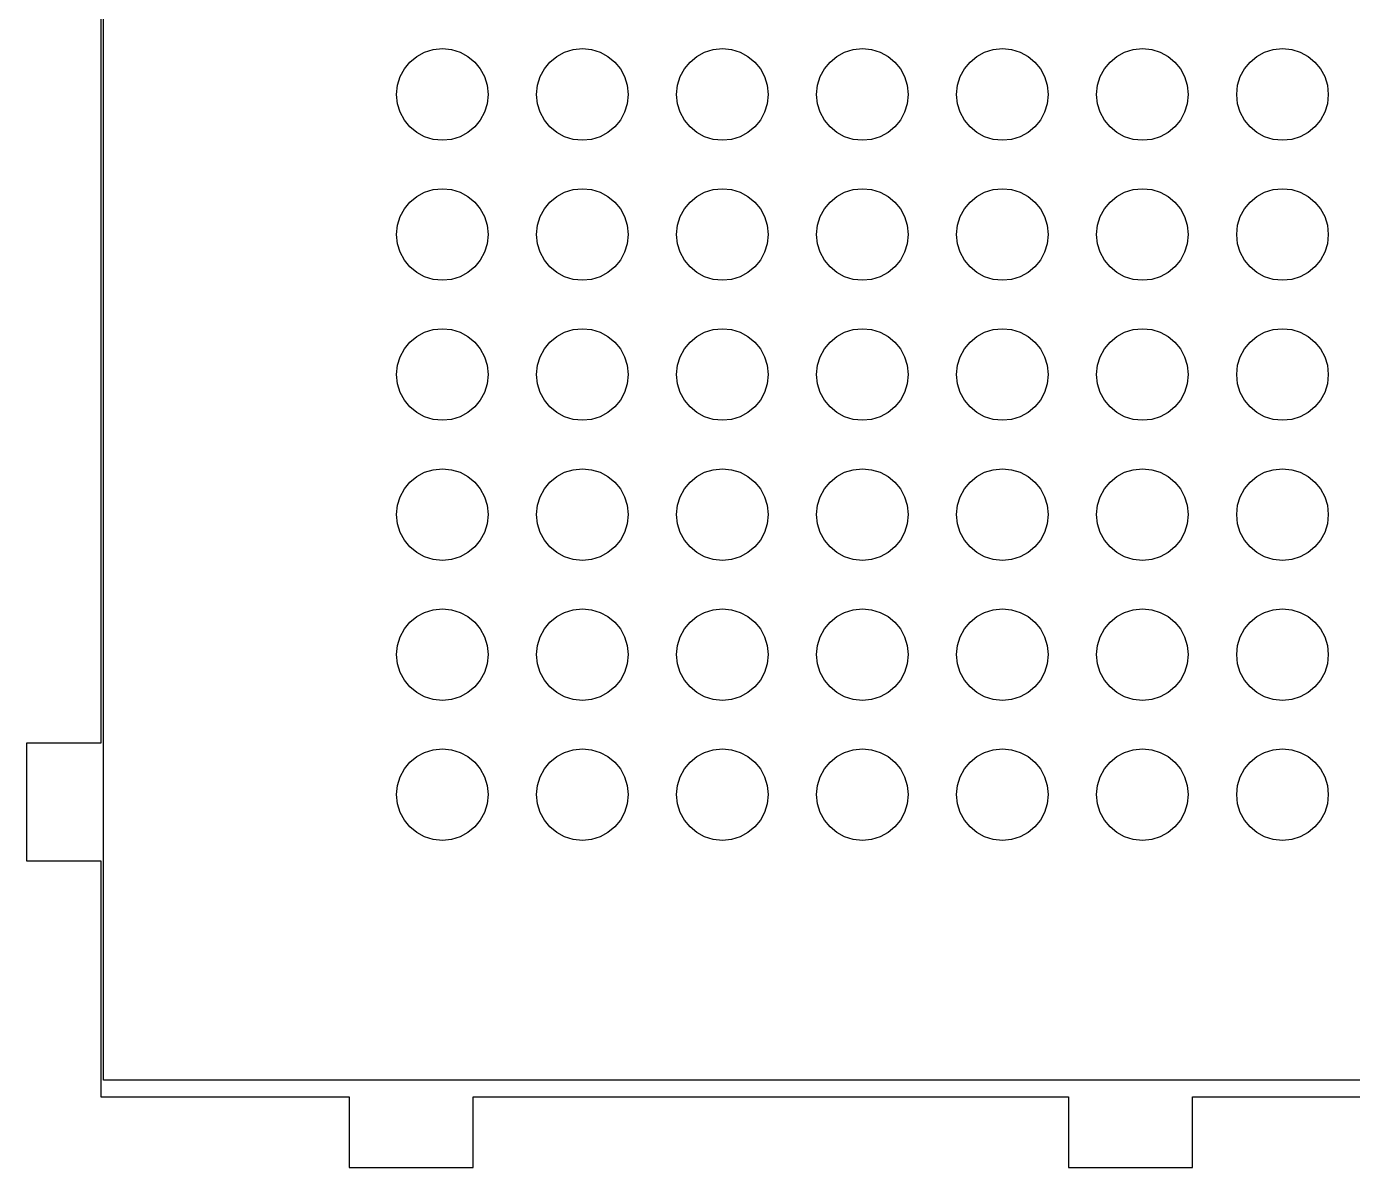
# Model space of a CAD drawing. Extents: x -3 to 115, y -3 to 173.
# Drawn here: x -2.9 to 50.5, y -3.4 to 42.6 of the extents above; entities that cross this region are included whole.
import ezdxf

# ---------------------------------------------------------------- set-up
doc = ezdxf.new("R2010")
doc.units = 0
doc.layers.get('0').update_dxf_attribs({"linetype": 'CONTINUOUS'})
doc.layers.add('Layer_1', color=7, linetype='CONTINUOUS')

msp = doc.modelspace()

# ---------------------------------------------------------------- linework, layer by layer
at = {"color": 6}
for points in [[(13.441928, 38.079541), (13.095249, 38.187516), (12.78168, 38.357609), (12.508293, 38.583124), (12.282924, 38.856414), (12.112594, 39.169841), (12.004806, 39.516709), (11.967491, 39.888424), (12.004806, 40.260619), (12.112594, 40.607487), (12.282924, 40.920912), (12.508293, 41.194204), (12.78168, 41.419717), (13.095249, 41.590284), (13.441928, 41.697308), (13.813786, 41.735055), (14.186121, 41.697308), (14.532801, 41.590284), (14.846321, 41.419717), (15.119756, 41.194204), (15.345126, 40.920912), (15.515407, 40.607487), (15.622717, 40.260619), (15.66051, 39.888424), (15.622717, 39.516709), (15.515407, 39.169841), (15.345126, 38.856414), (15.119756, 38.583124), (14.846321, 38.357609), (14.532801, 38.187516), (14.186121, 38.079541), (13.813786, 38.042273), (13.441928, 38.079541), (13.441928, 38.079541), (13.441928, 38.079541)], [(19.086727, 38.079541), (18.740048, 38.187516), (18.426479, 38.357609), (18.153092, 38.583124), (17.927723, 38.856414), (17.757393, 39.169841), (17.649606, 39.516709), (17.612291, 39.888424), (17.649606, 40.260619), (17.757393, 40.607487), (17.927723, 40.920912), (18.153092, 41.194204), (18.426479, 41.419717), (18.740048, 41.590284), (19.086727, 41.697308), (19.458585, 41.735055), (19.830921, 41.697308), (20.1776, 41.590284), (20.49112, 41.419717), (20.764555, 41.194204), (20.989926, 40.920912), (21.160207, 40.607487), (21.267516, 40.260619), (21.30531, 39.888424), (21.267516, 39.516709), (21.160207, 39.169841), (20.989926, 38.856414), (20.764555, 38.583124), (20.49112, 38.357609), (20.1776, 38.187516), (19.830921, 38.079541), (19.458585, 38.042273), (19.086727, 38.079541), (19.086727, 38.079541), (19.086727, 38.079541)], [(24.731527, 38.079541), (24.384848, 38.187516), (24.071279, 38.357609), (23.797892, 38.583124), (23.572523, 38.856414), (23.402193, 39.169841), (23.294405, 39.516709), (23.25709, 39.888424), (23.294405, 40.260619), (23.402193, 40.607487), (23.572523, 40.920912), (23.797892, 41.194204), (24.071279, 41.419717), (24.384848, 41.590284), (24.731527, 41.697308), (25.103384, 41.735055), (25.47572, 41.697308), (25.822399, 41.590284), (26.13592, 41.419717), (26.409355, 41.194204), (26.634725, 40.920912), (26.805006, 40.607487), (26.912316, 40.260619), (26.950109, 39.888424), (26.912316, 39.516709), (26.805006, 39.169841), (26.634725, 38.856414), (26.409355, 38.583124), (26.13592, 38.357609), (25.822399, 38.187516), (25.47572, 38.079541), (25.103384, 38.042273), (24.731527, 38.079541), (24.731527, 38.079541), (24.731527, 38.079541)], [(30.376326, 38.079541), (30.029647, 38.187516), (29.716078, 38.357609), (29.442691, 38.583124), (29.217322, 38.856414), (29.046992, 39.169841), (28.939205, 39.516709), (28.90189, 39.888424), (28.939205, 40.260619), (29.046992, 40.607487), (29.217322, 40.920912), (29.442691, 41.194204), (29.716078, 41.419717), (30.029647, 41.590284), (30.376326, 41.697308), (30.748184, 41.735055), (31.12052, 41.697308), (31.467199, 41.590284), (31.780719, 41.419717), (32.054154, 41.194204), (32.279525, 40.920912), (32.449806, 40.607487), (32.557115, 40.260619), (32.594909, 39.888424), (32.557115, 39.516709), (32.449806, 39.169841), (32.279525, 38.856414), (32.054154, 38.583124), (31.780719, 38.357609), (31.467199, 38.187516), (31.12052, 38.079541), (30.748184, 38.042273), (30.376326, 38.079541), (30.376326, 38.079541), (30.376326, 38.079541)], [(36.021126, 38.079541), (35.674447, 38.187516), (35.360878, 38.357609), (35.087491, 38.583124), (34.862121, 38.856414), (34.691792, 39.169841), (34.584004, 39.516709), (34.546689, 39.888424), (34.584004, 40.260619), (34.691792, 40.607487), (34.862121, 40.920912), (35.087491, 41.194204), (35.360878, 41.419717), (35.674447, 41.590284), (36.021126, 41.697308), (36.392983, 41.735055), (36.765319, 41.697308), (37.111998, 41.590284), (37.425519, 41.419717), (37.698954, 41.194204), (37.924324, 40.920912), (38.094605, 40.607487), (38.201915, 40.260619), (38.239708, 39.888424), (38.201915, 39.516709), (38.094605, 39.169841), (37.924324, 38.856414), (37.698954, 38.583124), (37.425519, 38.357609), (37.111998, 38.187516), (36.765319, 38.079541), (36.392983, 38.042273), (36.021126, 38.079541), (36.021126, 38.079541), (36.021126, 38.079541)], [(41.665925, 38.079541), (41.319246, 38.187516), (41.005677, 38.357609), (40.73229, 38.583124), (40.506921, 38.856414), (40.336591, 39.169841), (40.228804, 39.516709), (40.191489, 39.888424), (40.228804, 40.260619), (40.336591, 40.607487), (40.506921, 40.920912), (40.73229, 41.194204), (41.005677, 41.419717), (41.319246, 41.590284), (41.665925, 41.697308), (42.037783, 41.735055), (42.410119, 41.697308), (42.756798, 41.590284), (43.070318, 41.419717), (43.343753, 41.194204), (43.569124, 40.920912), (43.739405, 40.607487), (43.846714, 40.260619), (43.884508, 39.888424), (43.846714, 39.516709), (43.739405, 39.169841), (43.569124, 38.856414), (43.343753, 38.583124), (43.070318, 38.357609), (42.756798, 38.187516), (42.410119, 38.079541), (42.037783, 38.042273), (41.665925, 38.079541), (41.665925, 38.079541), (41.665925, 38.079541)], [(47.310725, 38.079541), (46.964046, 38.187516), (46.650477, 38.357609), (46.37709, 38.583124), (46.151721, 38.856414), (45.981391, 39.169841), (45.873604, 39.516709), (45.836289, 39.888424), (45.873604, 40.260619), (45.981391, 40.607487), (46.151721, 40.920912), (46.37709, 41.194204), (46.650477, 41.419717), (46.964046, 41.590284), (47.310725, 41.697308), (47.682583, 41.735055), (48.054919, 41.697308), (48.401598, 41.590284), (48.715118, 41.419717), (48.988553, 41.194204), (49.213924, 40.920912), (49.384205, 40.607487), (49.491514, 40.260619), (49.529308, 39.888424), (49.491514, 39.516709), (49.384205, 39.169841), (49.213924, 38.856414), (48.988553, 38.583124), (48.715118, 38.357609), (48.401598, 38.187516), (48.054919, 38.079541), (47.682583, 38.042273), (47.310725, 38.079541), (47.310725, 38.079541), (47.310725, 38.079541)], [(13.441928, 32.435096), (13.095249, 32.543071), (12.78168, 32.713164), (12.508293, 32.938679), (12.282924, 33.211969), (12.112594, 33.525396), (12.004806, 33.872264), (11.967491, 34.243979), (12.004806, 34.616174), (12.112594, 34.963042), (12.282924, 35.276467), (12.508293, 35.549759), (12.78168, 35.775272), (13.095249, 35.945839), (13.441928, 36.052863), (13.813786, 36.09061), (14.186121, 36.052863), (14.532801, 35.945839), (14.846321, 35.775272), (15.119756, 35.549759), (15.345126, 35.276467), (15.515407, 34.963042), (15.622717, 34.616174), (15.66051, 34.243979), (15.622717, 33.872264), (15.515407, 33.525396), (15.345126, 33.211969), (15.119756, 32.938679), (14.846321, 32.713164), (14.532801, 32.543071), (14.186121, 32.435096), (13.813786, 32.397828), (13.441928, 32.435096), (13.441928, 32.435096), (13.441928, 32.435096)], [(19.086727, 32.435096), (18.740048, 32.543071), (18.426479, 32.713164), (18.153092, 32.938679), (17.927723, 33.211969), (17.757393, 33.525396), (17.649606, 33.872264), (17.612291, 34.243979), (17.649606, 34.616174), (17.757393, 34.963042), (17.927723, 35.276467), (18.153092, 35.549759), (18.426479, 35.775272), (18.740048, 35.945839), (19.086727, 36.052863), (19.458585, 36.09061), (19.830921, 36.052863), (20.1776, 35.945839), (20.49112, 35.775272), (20.764555, 35.549759), (20.989926, 35.276467), (21.160207, 34.963042), (21.267516, 34.616174), (21.30531, 34.243979), (21.267516, 33.872264), (21.160207, 33.525396), (20.989926, 33.211969), (20.764555, 32.938679), (20.49112, 32.713164), (20.1776, 32.543071), (19.830921, 32.435096), (19.458585, 32.397828), (19.086727, 32.435096), (19.086727, 32.435096), (19.086727, 32.435096)], [(24.731527, 32.435096), (24.384848, 32.543071), (24.071279, 32.713164), (23.797892, 32.938679), (23.572523, 33.211969), (23.402193, 33.525396), (23.294405, 33.872264), (23.25709, 34.243979), (23.294405, 34.616174), (23.402193, 34.963042), (23.572523, 35.276467), (23.797892, 35.549759), (24.071279, 35.775272), (24.384848, 35.945839), (24.731527, 36.052863), (25.103384, 36.09061), (25.47572, 36.052863), (25.822399, 35.945839), (26.13592, 35.775272), (26.409355, 35.549759), (26.634725, 35.276467), (26.805006, 34.963042), (26.912316, 34.616174), (26.950109, 34.243979), (26.912316, 33.872264), (26.805006, 33.525396), (26.634725, 33.211969), (26.409355, 32.938679), (26.13592, 32.713164), (25.822399, 32.543071), (25.47572, 32.435096), (25.103384, 32.397828), (24.731527, 32.435096), (24.731527, 32.435096), (24.731527, 32.435096)], [(30.376326, 32.435096), (30.029647, 32.543071), (29.716078, 32.713164), (29.442691, 32.938679), (29.217322, 33.211969), (29.046992, 33.525396), (28.939205, 33.872264), (28.90189, 34.243979), (28.939205, 34.616174), (29.046992, 34.963042), (29.217322, 35.276467), (29.442691, 35.549759), (29.716078, 35.775272), (30.029647, 35.945839), (30.376326, 36.052863), (30.748184, 36.09061), (31.12052, 36.052863), (31.467199, 35.945839), (31.780719, 35.775272), (32.054154, 35.549759), (32.279525, 35.276467), (32.449806, 34.963042), (32.557115, 34.616174), (32.594909, 34.243979), (32.557115, 33.872264), (32.449806, 33.525396), (32.279525, 33.211969), (32.054154, 32.938679), (31.780719, 32.713164), (31.467199, 32.543071), (31.12052, 32.435096), (30.748184, 32.397828), (30.376326, 32.435096), (30.376326, 32.435096), (30.376326, 32.435096)], [(36.021126, 32.435096), (35.674447, 32.543071), (35.360878, 32.713164), (35.087491, 32.938679), (34.862121, 33.211969), (34.691792, 33.525396), (34.584004, 33.872264), (34.546689, 34.243979), (34.584004, 34.616174), (34.691792, 34.963042), (34.862121, 35.276467), (35.087491, 35.549759), (35.360878, 35.775272), (35.674447, 35.945839), (36.021126, 36.052863), (36.392983, 36.09061), (36.765319, 36.052863), (37.111998, 35.945839), (37.425519, 35.775272), (37.698954, 35.549759), (37.924324, 35.276467), (38.094605, 34.963042), (38.201915, 34.616174), (38.239708, 34.243979), (38.201915, 33.872264), (38.094605, 33.525396), (37.924324, 33.211969), (37.698954, 32.938679), (37.425519, 32.713164), (37.111998, 32.543071), (36.765319, 32.435096), (36.392983, 32.397828), (36.021126, 32.435096), (36.021126, 32.435096), (36.021126, 32.435096)], [(41.665925, 32.435096), (41.319246, 32.543071), (41.005677, 32.713164), (40.73229, 32.938679), (40.506921, 33.211969), (40.336591, 33.525396), (40.228804, 33.872264), (40.191489, 34.243979), (40.228804, 34.616174), (40.336591, 34.963042), (40.506921, 35.276467), (40.73229, 35.549759), (41.005677, 35.775272), (41.319246, 35.945839), (41.665925, 36.052863), (42.037783, 36.09061), (42.410119, 36.052863), (42.756798, 35.945839), (43.070318, 35.775272), (43.343753, 35.549759), (43.569124, 35.276467), (43.739405, 34.963042), (43.846714, 34.616174), (43.884508, 34.243979), (43.846714, 33.872264), (43.739405, 33.525396), (43.569124, 33.211969), (43.343753, 32.938679), (43.070318, 32.713164), (42.756798, 32.543071), (42.410119, 32.435096), (42.037783, 32.397828), (41.665925, 32.435096), (41.665925, 32.435096), (41.665925, 32.435096)], [(47.310725, 32.435096), (46.964046, 32.543071), (46.650477, 32.713164), (46.37709, 32.938679), (46.151721, 33.211969), (45.981391, 33.525396), (45.873604, 33.872264), (45.836289, 34.243979), (45.873604, 34.616174), (45.981391, 34.963042), (46.151721, 35.276467), (46.37709, 35.549759), (46.650477, 35.775272), (46.964046, 35.945839), (47.310725, 36.052863), (47.682583, 36.09061), (48.054919, 36.052863), (48.401598, 35.945839), (48.715118, 35.775272), (48.988553, 35.549759), (49.213924, 35.276467), (49.384205, 34.963042), (49.491514, 34.616174), (49.529308, 34.243979), (49.491514, 33.872264), (49.384205, 33.525396), (49.213924, 33.211969), (48.988553, 32.938679), (48.715118, 32.713164), (48.401598, 32.543071), (48.054919, 32.435096), (47.682583, 32.397828), (47.310725, 32.435096), (47.310725, 32.435096), (47.310725, 32.435096)], [(13.441928, 26.790649), (13.095249, 26.898624), (12.78168, 27.068716), (12.508293, 27.294232), (12.282924, 27.567522), (12.112594, 27.880949), (12.004806, 28.227817), (11.967491, 28.599532), (12.004806, 28.971727), (12.112594, 29.318595), (12.282924, 29.63202), (12.508293, 29.905312), (12.78168, 30.130825), (13.095249, 30.301391), (13.441928, 30.408416), (13.813786, 30.446163), (14.186121, 30.408416), (14.532801, 30.301391), (14.846321, 30.130825), (15.119756, 29.905312), (15.345126, 29.63202), (15.515407, 29.318595), (15.622717, 28.971727), (15.66051, 28.599532), (15.622717, 28.227817), (15.515407, 27.880949), (15.345126, 27.567522), (15.119756, 27.294232), (14.846321, 27.068716), (14.532801, 26.898624), (14.186121, 26.790649), (13.813786, 26.753381), (13.441928, 26.790649), (13.441928, 26.790649), (13.441928, 26.790649)], [(19.086727, 26.790649), (18.740048, 26.898624), (18.426479, 27.068716), (18.153092, 27.294232), (17.927723, 27.567522), (17.757393, 27.880949), (17.649606, 28.227817), (17.612291, 28.599532), (17.649606, 28.971727), (17.757393, 29.318595), (17.927723, 29.63202), (18.153092, 29.905312), (18.426479, 30.130825), (18.740048, 30.301391), (19.086727, 30.408416), (19.458585, 30.446163), (19.830921, 30.408416), (20.1776, 30.301391), (20.49112, 30.130825), (20.764555, 29.905312), (20.989926, 29.63202), (21.160207, 29.318595), (21.267516, 28.971727), (21.30531, 28.599532), (21.267516, 28.227817), (21.160207, 27.880949), (20.989926, 27.567522), (20.764555, 27.294232), (20.49112, 27.068716), (20.1776, 26.898624), (19.830921, 26.790649), (19.458585, 26.753381), (19.086727, 26.790649), (19.086727, 26.790649), (19.086727, 26.790649)], [(24.731527, 26.790649), (24.384848, 26.898624), (24.071279, 27.068716), (23.797892, 27.294232), (23.572523, 27.567522), (23.402193, 27.880949), (23.294405, 28.227817), (23.25709, 28.599532), (23.294405, 28.971727), (23.402193, 29.318595), (23.572523, 29.63202), (23.797892, 29.905312), (24.071279, 30.130825), (24.384848, 30.301391), (24.731527, 30.408416), (25.103384, 30.446163), (25.47572, 30.408416), (25.822399, 30.301391), (26.13592, 30.130825), (26.409355, 29.905312), (26.634725, 29.63202), (26.805006, 29.318595), (26.912316, 28.971727), (26.950109, 28.599532), (26.912316, 28.227817), (26.805006, 27.880949), (26.634725, 27.567522), (26.409355, 27.294232), (26.13592, 27.068716), (25.822399, 26.898624), (25.47572, 26.790649), (25.103384, 26.753381), (24.731527, 26.790649), (24.731527, 26.790649), (24.731527, 26.790649)], [(30.376326, 26.790649), (30.029647, 26.898624), (29.716078, 27.068716), (29.442691, 27.294232), (29.217322, 27.567522), (29.046992, 27.880949), (28.939205, 28.227817), (28.90189, 28.599532), (28.939205, 28.971727), (29.046992, 29.318595), (29.217322, 29.63202), (29.442691, 29.905312), (29.716078, 30.130825), (30.029647, 30.301391), (30.376326, 30.408416), (30.748184, 30.446163), (31.12052, 30.408416), (31.467199, 30.301391), (31.780719, 30.130825), (32.054154, 29.905312), (32.279525, 29.63202), (32.449806, 29.318595), (32.557115, 28.971727), (32.594909, 28.599532), (32.557115, 28.227817), (32.449806, 27.880949), (32.279525, 27.567522), (32.054154, 27.294232), (31.780719, 27.068716), (31.467199, 26.898624), (31.12052, 26.790649), (30.748184, 26.753381), (30.376326, 26.790649), (30.376326, 26.790649), (30.376326, 26.790649)], [(36.021126, 26.790649), (35.674447, 26.898624), (35.360878, 27.068716), (35.087491, 27.294232), (34.862121, 27.567522), (34.691792, 27.880949), (34.584004, 28.227817), (34.546689, 28.599532), (34.584004, 28.971727), (34.691792, 29.318595), (34.862121, 29.63202), (35.087491, 29.905312), (35.360878, 30.130825), (35.674447, 30.301391), (36.021126, 30.408416), (36.392983, 30.446163), (36.765319, 30.408416), (37.111998, 30.301391), (37.425519, 30.130825), (37.698954, 29.905312), (37.924324, 29.63202), (38.094605, 29.318595), (38.201915, 28.971727), (38.239708, 28.599532), (38.201915, 28.227817), (38.094605, 27.880949), (37.924324, 27.567522), (37.698954, 27.294232), (37.425519, 27.068716), (37.111998, 26.898624), (36.765319, 26.790649), (36.392983, 26.753381), (36.021126, 26.790649), (36.021126, 26.790649), (36.021126, 26.790649)], [(41.665925, 26.790649), (41.319246, 26.898624), (41.005677, 27.068716), (40.73229, 27.294232), (40.506921, 27.567522), (40.336591, 27.880949), (40.228804, 28.227817), (40.191489, 28.599532), (40.228804, 28.971727), (40.336591, 29.318595), (40.506921, 29.63202), (40.73229, 29.905312), (41.005677, 30.130825), (41.319246, 30.301391), (41.665925, 30.408416), (42.037783, 30.446163), (42.410119, 30.408416), (42.756798, 30.301391), (43.070318, 30.130825), (43.343753, 29.905312), (43.569124, 29.63202), (43.739405, 29.318595), (43.846714, 28.971727), (43.884508, 28.599532), (43.846714, 28.227817), (43.739405, 27.880949), (43.569124, 27.567522), (43.343753, 27.294232), (43.070318, 27.068716), (42.756798, 26.898624), (42.410119, 26.790649), (42.037783, 26.753381), (41.665925, 26.790649), (41.665925, 26.790649), (41.665925, 26.790649)], [(47.310725, 26.790649), (46.964046, 26.898624), (46.650477, 27.068716), (46.37709, 27.294232), (46.151721, 27.567522), (45.981391, 27.880949), (45.873604, 28.227817), (45.836289, 28.599532), (45.873604, 28.971727), (45.981391, 29.318595), (46.151721, 29.63202), (46.37709, 29.905312), (46.650477, 30.130825), (46.964046, 30.301391), (47.310725, 30.408416), (47.682583, 30.446163), (48.054919, 30.408416), (48.401598, 30.301391), (48.715118, 30.130825), (48.988553, 29.905312), (49.213924, 29.63202), (49.384205, 29.318595), (49.491514, 28.971727), (49.529308, 28.599532), (49.491514, 28.227817), (49.384205, 27.880949), (49.213924, 27.567522), (48.988553, 27.294232), (48.715118, 27.068716), (48.401598, 26.898624), (48.054919, 26.790649), (47.682583, 26.753381), (47.310725, 26.790649), (47.310725, 26.790649), (47.310725, 26.790649)], [(13.441928, 21.146201), (13.095249, 21.254177), (12.78168, 21.424269), (12.508293, 21.649784), (12.282924, 21.923074), (12.112594, 22.236502), (12.004806, 22.58337), (11.967491, 22.955085), (12.004806, 23.327279), (12.112594, 23.674148), (12.282924, 23.987572), (12.508293, 24.260865), (12.78168, 24.486377), (13.095249, 24.656944), (13.441928, 24.763968), (13.813786, 24.801716), (14.186121, 24.763968), (14.532801, 24.656944), (14.846321, 24.486377), (15.119756, 24.260865), (15.345126, 23.987572), (15.515407, 23.674148), (15.622717, 23.327279), (15.66051, 22.955085), (15.622717, 22.58337), (15.515407, 22.236502), (15.345126, 21.923074), (15.119756, 21.649784), (14.846321, 21.424269), (14.532801, 21.254177), (14.186121, 21.146201), (13.813786, 21.108934), (13.441928, 21.146201), (13.441928, 21.146201), (13.441928, 21.146201)], [(19.086727, 21.146201), (18.740048, 21.254177), (18.426479, 21.424269), (18.153092, 21.649784), (17.927723, 21.923074), (17.757393, 22.236502), (17.649606, 22.58337), (17.612291, 22.955085), (17.649606, 23.327279), (17.757393, 23.674148), (17.927723, 23.987572), (18.153092, 24.260865), (18.426479, 24.486377), (18.740048, 24.656944), (19.086727, 24.763968), (19.458585, 24.801716), (19.830921, 24.763968), (20.1776, 24.656944), (20.49112, 24.486377), (20.764555, 24.260865), (20.989926, 23.987572), (21.160207, 23.674148), (21.267516, 23.327279), (21.30531, 22.955085), (21.267516, 22.58337), (21.160207, 22.236502), (20.989926, 21.923074), (20.764555, 21.649784), (20.49112, 21.424269), (20.1776, 21.254177), (19.830921, 21.146201), (19.458585, 21.108934), (19.086727, 21.146201), (19.086727, 21.146201), (19.086727, 21.146201)], [(24.731527, 21.146201), (24.384848, 21.254177), (24.071279, 21.424269), (23.797892, 21.649784), (23.572523, 21.923074), (23.402193, 22.236502), (23.294405, 22.58337), (23.25709, 22.955085), (23.294405, 23.327279), (23.402193, 23.674148), (23.572523, 23.987572), (23.797892, 24.260865), (24.071279, 24.486377), (24.384848, 24.656944), (24.731527, 24.763968), (25.103384, 24.801716), (25.47572, 24.763968), (25.822399, 24.656944), (26.13592, 24.486377), (26.409355, 24.260865), (26.634725, 23.987572), (26.805006, 23.674148), (26.912316, 23.327279), (26.950109, 22.955085), (26.912316, 22.58337), (26.805006, 22.236502), (26.634725, 21.923074), (26.409355, 21.649784), (26.13592, 21.424269), (25.822399, 21.254177), (25.47572, 21.146201), (25.103384, 21.108934), (24.731527, 21.146201), (24.731527, 21.146201), (24.731527, 21.146201)], [(30.376326, 21.146201), (30.029647, 21.254177), (29.716078, 21.424269), (29.442691, 21.649784), (29.217322, 21.923074), (29.046992, 22.236502), (28.939205, 22.58337), (28.90189, 22.955085), (28.939205, 23.327279), (29.046992, 23.674148), (29.217322, 23.987572), (29.442691, 24.260865), (29.716078, 24.486377), (30.029647, 24.656944), (30.376326, 24.763968), (30.748184, 24.801716), (31.12052, 24.763968), (31.467199, 24.656944), (31.780719, 24.486377), (32.054154, 24.260865), (32.279525, 23.987572), (32.449806, 23.674148), (32.557115, 23.327279), (32.594909, 22.955085), (32.557115, 22.58337), (32.449806, 22.236502), (32.279525, 21.923074), (32.054154, 21.649784), (31.780719, 21.424269), (31.467199, 21.254177), (31.12052, 21.146201), (30.748184, 21.108934), (30.376326, 21.146201), (30.376326, 21.146201), (30.376326, 21.146201)], [(36.021126, 21.146201), (35.674447, 21.254177), (35.360878, 21.424269), (35.087491, 21.649784), (34.862121, 21.923074), (34.691792, 22.236502), (34.584004, 22.58337), (34.546689, 22.955085), (34.584004, 23.327279), (34.691792, 23.674148), (34.862121, 23.987572), (35.087491, 24.260865), (35.360878, 24.486377), (35.674447, 24.656944), (36.021126, 24.763968), (36.392983, 24.801716), (36.765319, 24.763968), (37.111998, 24.656944), (37.425519, 24.486377), (37.698954, 24.260865), (37.924324, 23.987572), (38.094605, 23.674148), (38.201915, 23.327279), (38.239708, 22.955085), (38.201915, 22.58337), (38.094605, 22.236502), (37.924324, 21.923074), (37.698954, 21.649784), (37.425519, 21.424269), (37.111998, 21.254177), (36.765319, 21.146201), (36.392983, 21.108934), (36.021126, 21.146201), (36.021126, 21.146201), (36.021126, 21.146201)], [(41.665925, 21.146201), (41.319246, 21.254177), (41.005677, 21.424269), (40.73229, 21.649784), (40.506921, 21.923074), (40.336591, 22.236502), (40.228804, 22.58337), (40.191489, 22.955085), (40.228804, 23.327279), (40.336591, 23.674148), (40.506921, 23.987572), (40.73229, 24.260865), (41.005677, 24.486377), (41.319246, 24.656944), (41.665925, 24.763968), (42.037783, 24.801716), (42.410119, 24.763968), (42.756798, 24.656944), (43.070318, 24.486377), (43.343753, 24.260865), (43.569124, 23.987572), (43.739405, 23.674148), (43.846714, 23.327279), (43.884508, 22.955085), (43.846714, 22.58337), (43.739405, 22.236502), (43.569124, 21.923074), (43.343753, 21.649784), (43.070318, 21.424269), (42.756798, 21.254177), (42.410119, 21.146201), (42.037783, 21.108934), (41.665925, 21.146201), (41.665925, 21.146201), (41.665925, 21.146201)], [(47.310725, 21.146201), (46.964046, 21.254177), (46.650477, 21.424269), (46.37709, 21.649784), (46.151721, 21.923074), (45.981391, 22.236502), (45.873604, 22.58337), (45.836289, 22.955085), (45.873604, 23.327279), (45.981391, 23.674148), (46.151721, 23.987572), (46.37709, 24.260865), (46.650477, 24.486377), (46.964046, 24.656944), (47.310725, 24.763968), (47.682583, 24.801716), (48.054919, 24.763968), (48.401598, 24.656944), (48.715118, 24.486377), (48.988553, 24.260865), (49.213924, 23.987572), (49.384205, 23.674148), (49.491514, 23.327279), (49.529308, 22.955085), (49.491514, 22.58337), (49.384205, 22.236502), (49.213924, 21.923074), (48.988553, 21.649784), (48.715118, 21.424269), (48.401598, 21.254177), (48.054919, 21.146201), (47.682583, 21.108934), (47.310725, 21.146201), (47.310725, 21.146201), (47.310725, 21.146201)], [(13.441928, 15.501754), (13.095249, 15.609729), (12.78168, 15.779822), (12.508293, 16.005337), (12.282924, 16.278627), (12.112594, 16.592055), (12.004806, 16.938923), (11.967491, 17.310638), (12.004806, 17.682832), (12.112594, 18.0297), (12.282924, 18.343125), (12.508293, 18.616418), (12.78168, 18.84193), (13.095249, 19.012497), (13.441928, 19.119521), (13.813786, 19.157268), (14.186121, 19.119521), (14.532801, 19.012497), (14.846321, 18.84193), (15.119756, 18.616418), (15.345126, 18.343125), (15.515407, 18.0297), (15.622717, 17.682832), (15.66051, 17.310638), (15.622717, 16.938923), (15.515407, 16.592055), (15.345126, 16.278627), (15.119756, 16.005337), (14.846321, 15.779822), (14.532801, 15.609729), (14.186121, 15.501754), (13.813786, 15.464487), (13.441928, 15.501754), (13.441928, 15.501754), (13.441928, 15.501754)], [(19.086727, 15.501754), (18.740048, 15.609729), (18.426479, 15.779822), (18.153092, 16.005337), (17.927723, 16.278627), (17.757393, 16.592055), (17.649606, 16.938923), (17.612291, 17.310638), (17.649606, 17.682832), (17.757393, 18.0297), (17.927723, 18.343125), (18.153092, 18.616418), (18.426479, 18.84193), (18.740048, 19.012497), (19.086727, 19.119521), (19.458585, 19.157268), (19.830921, 19.119521), (20.1776, 19.012497), (20.49112, 18.84193), (20.764555, 18.616418), (20.989926, 18.343125), (21.160207, 18.0297), (21.267516, 17.682832), (21.30531, 17.310638), (21.267516, 16.938923), (21.160207, 16.592055), (20.989926, 16.278627), (20.764555, 16.005337), (20.49112, 15.779822), (20.1776, 15.609729), (19.830921, 15.501754), (19.458585, 15.464487), (19.086727, 15.501754), (19.086727, 15.501754), (19.086727, 15.501754)], [(24.731527, 15.501754), (24.384848, 15.609729), (24.071279, 15.779822), (23.797892, 16.005337), (23.572523, 16.278627), (23.402193, 16.592055), (23.294405, 16.938923), (23.25709, 17.310638), (23.294405, 17.682832), (23.402193, 18.0297), (23.572523, 18.343125), (23.797892, 18.616418), (24.071279, 18.84193), (24.384848, 19.012497), (24.731527, 19.119521), (25.103384, 19.157268), (25.47572, 19.119521), (25.822399, 19.012497), (26.13592, 18.84193), (26.409355, 18.616418), (26.634725, 18.343125), (26.805006, 18.0297), (26.912316, 17.682832), (26.950109, 17.310638), (26.912316, 16.938923), (26.805006, 16.592055), (26.634725, 16.278627), (26.409355, 16.005337), (26.13592, 15.779822), (25.822399, 15.609729), (25.47572, 15.501754), (25.103384, 15.464487), (24.731527, 15.501754), (24.731527, 15.501754), (24.731527, 15.501754)], [(30.376326, 15.501754), (30.029647, 15.609729), (29.716078, 15.779822), (29.442691, 16.005337), (29.217322, 16.278627), (29.046992, 16.592055), (28.939205, 16.938923), (28.90189, 17.310638), (28.939205, 17.682832), (29.046992, 18.0297), (29.217322, 18.343125), (29.442691, 18.616418), (29.716078, 18.84193), (30.029647, 19.012497), (30.376326, 19.119521), (30.748184, 19.157268), (31.12052, 19.119521), (31.467199, 19.012497), (31.780719, 18.84193), (32.054154, 18.616418), (32.279525, 18.343125), (32.449806, 18.0297), (32.557115, 17.682832), (32.594909, 17.310638), (32.557115, 16.938923), (32.449806, 16.592055), (32.279525, 16.278627), (32.054154, 16.005337), (31.780719, 15.779822), (31.467199, 15.609729), (31.12052, 15.501754), (30.748184, 15.464487), (30.376326, 15.501754), (30.376326, 15.501754), (30.376326, 15.501754)], [(36.021126, 15.501754), (35.674447, 15.609729), (35.360878, 15.779822), (35.087491, 16.005337), (34.862121, 16.278627), (34.691792, 16.592055), (34.584004, 16.938923), (34.546689, 17.310638), (34.584004, 17.682832), (34.691792, 18.0297), (34.862121, 18.343125), (35.087491, 18.616418), (35.360878, 18.84193), (35.674447, 19.012497), (36.021126, 19.119521), (36.392983, 19.157268), (36.765319, 19.119521), (37.111998, 19.012497), (37.425519, 18.84193), (37.698954, 18.616418), (37.924324, 18.343125), (38.094605, 18.0297), (38.201915, 17.682832), (38.239708, 17.310638), (38.201915, 16.938923), (38.094605, 16.592055), (37.924324, 16.278627), (37.698954, 16.005337), (37.425519, 15.779822), (37.111998, 15.609729), (36.765319, 15.501754), (36.392983, 15.464487), (36.021126, 15.501754), (36.021126, 15.501754), (36.021126, 15.501754)], [(41.665925, 15.501754), (41.319246, 15.609729), (41.005677, 15.779822), (40.73229, 16.005337), (40.506921, 16.278627), (40.336591, 16.592055), (40.228804, 16.938923), (40.191489, 17.310638), (40.228804, 17.682832), (40.336591, 18.0297), (40.506921, 18.343125), (40.73229, 18.616418), (41.005677, 18.84193), (41.319246, 19.012497), (41.665925, 19.119521), (42.037783, 19.157268), (42.410119, 19.119521), (42.756798, 19.012497), (43.070318, 18.84193), (43.343753, 18.616418), (43.569124, 18.343125), (43.739405, 18.0297), (43.846714, 17.682832), (43.884508, 17.310638), (43.846714, 16.938923), (43.739405, 16.592055), (43.569124, 16.278627), (43.343753, 16.005337), (43.070318, 15.779822), (42.756798, 15.609729), (42.410119, 15.501754), (42.037783, 15.464487), (41.665925, 15.501754), (41.665925, 15.501754), (41.665925, 15.501754)], [(47.310725, 15.501754), (46.964046, 15.609729), (46.650477, 15.779822), (46.37709, 16.005337), (46.151721, 16.278627), (45.981391, 16.592055), (45.873604, 16.938923), (45.836289, 17.310638), (45.873604, 17.682832), (45.981391, 18.0297), (46.151721, 18.343125), (46.37709, 18.616418), (46.650477, 18.84193), (46.964046, 19.012497), (47.310725, 19.119521), (47.682583, 19.157268), (48.054919, 19.119521), (48.401598, 19.012497), (48.715118, 18.84193), (48.988553, 18.616418), (49.213924, 18.343125), (49.384205, 18.0297), (49.491514, 17.682832), (49.529308, 17.310638), (49.491514, 16.938923), (49.384205, 16.592055), (49.213924, 16.278627), (48.988553, 16.005337), (48.715118, 15.779822), (48.401598, 15.609729), (48.054919, 15.501754), (47.682583, 15.464487), (47.310725, 15.501754), (47.310725, 15.501754), (47.310725, 15.501754)], [(13.441928, 9.85731), (13.095249, 9.965285), (12.78168, 10.135377), (12.508293, 10.360893), (12.282924, 10.634183), (12.112594, 10.94761), (12.004806, 11.294478), (11.967491, 11.666193), (12.004806, 12.038388), (12.112594, 12.385256), (12.282924, 12.698681), (12.508293, 12.971973), (12.78168, 13.197486), (13.095249, 13.368052), (13.441928, 13.475077), (13.813786, 13.512824), (14.186121, 13.475077), (14.532801, 13.368052), (14.846321, 13.197486), (15.119756, 12.971973), (15.345126, 12.698681), (15.515407, 12.385256), (15.622717, 12.038388), (15.66051, 11.666193), (15.622717, 11.294478), (15.515407, 10.94761), (15.345126, 10.634183), (15.119756, 10.360893), (14.846321, 10.135377), (14.532801, 9.965285), (14.186121, 9.85731), (13.813786, 9.820042), (13.441928, 9.85731), (13.441928, 9.85731), (13.441928, 9.85731)], [(19.086727, 9.85731), (18.740048, 9.965285), (18.426479, 10.135377), (18.153092, 10.360893), (17.927723, 10.634183), (17.757393, 10.94761), (17.649606, 11.294478), (17.612291, 11.666193), (17.649606, 12.038388), (17.757393, 12.385256), (17.927723, 12.698681), (18.153092, 12.971973), (18.426479, 13.197486), (18.740048, 13.368052), (19.086727, 13.475077), (19.458585, 13.512824), (19.830921, 13.475077), (20.1776, 13.368052), (20.49112, 13.197486), (20.764555, 12.971973), (20.989926, 12.698681), (21.160207, 12.385256), (21.267516, 12.038388), (21.30531, 11.666193), (21.267516, 11.294478), (21.160207, 10.94761), (20.989926, 10.634183), (20.764555, 10.360893), (20.49112, 10.135377), (20.1776, 9.965285), (19.830921, 9.85731), (19.458585, 9.820042), (19.086727, 9.85731), (19.086727, 9.85731), (19.086727, 9.85731)], [(24.731527, 9.85731), (24.384848, 9.965285), (24.071279, 10.135377), (23.797892, 10.360893), (23.572523, 10.634183), (23.402193, 10.94761), (23.294405, 11.294478), (23.25709, 11.666193), (23.294405, 12.038388), (23.402193, 12.385256), (23.572523, 12.698681), (23.797892, 12.971973), (24.071279, 13.197486), (24.384848, 13.368052), (24.731527, 13.475077), (25.103384, 13.512824), (25.47572, 13.475077), (25.822399, 13.368052), (26.13592, 13.197486), (26.409355, 12.971973), (26.634725, 12.698681), (26.805006, 12.385256), (26.912316, 12.038388), (26.950109, 11.666193), (26.912316, 11.294478), (26.805006, 10.94761), (26.634725, 10.634183), (26.409355, 10.360893), (26.13592, 10.135377), (25.822399, 9.965285), (25.47572, 9.85731), (25.103384, 9.820042), (24.731527, 9.85731), (24.731527, 9.85731), (24.731527, 9.85731)], [(30.376326, 9.85731), (30.029647, 9.965285), (29.716078, 10.135377), (29.442691, 10.360893), (29.217322, 10.634183), (29.046992, 10.94761), (28.939205, 11.294478), (28.90189, 11.666193), (28.939205, 12.038388), (29.046992, 12.385256), (29.217322, 12.698681), (29.442691, 12.971973), (29.716078, 13.197486), (30.029647, 13.368052), (30.376326, 13.475077), (30.748184, 13.512824), (31.12052, 13.475077), (31.467199, 13.368052), (31.780719, 13.197486), (32.054154, 12.971973), (32.279525, 12.698681), (32.449806, 12.385256), (32.557115, 12.038388), (32.594909, 11.666193), (32.557115, 11.294478), (32.449806, 10.94761), (32.279525, 10.634183), (32.054154, 10.360893), (31.780719, 10.135377), (31.467199, 9.965285), (31.12052, 9.85731), (30.748184, 9.820042), (30.376326, 9.85731), (30.376326, 9.85731), (30.376326, 9.85731)], [(36.021126, 9.85731), (35.674447, 9.965285), (35.360878, 10.135377), (35.087491, 10.360893), (34.862121, 10.634183), (34.691792, 10.94761), (34.584004, 11.294478), (34.546689, 11.666193), (34.584004, 12.038388), (34.691792, 12.385256), (34.862121, 12.698681), (35.087491, 12.971973), (35.360878, 13.197486), (35.674447, 13.368052), (36.021126, 13.475077), (36.392983, 13.512824), (36.765319, 13.475077), (37.111998, 13.368052), (37.425519, 13.197486), (37.698954, 12.971973), (37.924324, 12.698681), (38.094605, 12.385256), (38.201915, 12.038388), (38.239708, 11.666193), (38.201915, 11.294478), (38.094605, 10.94761), (37.924324, 10.634183), (37.698954, 10.360893), (37.425519, 10.135377), (37.111998, 9.965285), (36.765319, 9.85731), (36.392983, 9.820042), (36.021126, 9.85731), (36.021126, 9.85731), (36.021126, 9.85731)], [(41.665925, 9.85731), (41.319246, 9.965285), (41.005677, 10.135377), (40.73229, 10.360893), (40.506921, 10.634183), (40.336591, 10.94761), (40.228804, 11.294478), (40.191489, 11.666193), (40.228804, 12.038388), (40.336591, 12.385256), (40.506921, 12.698681), (40.73229, 12.971973), (41.005677, 13.197486), (41.319246, 13.368052), (41.665925, 13.475077), (42.037783, 13.512824), (42.410119, 13.475077), (42.756798, 13.368052), (43.070318, 13.197486), (43.343753, 12.971973), (43.569124, 12.698681), (43.739405, 12.385256), (43.846714, 12.038388), (43.884508, 11.666193), (43.846714, 11.294478), (43.739405, 10.94761), (43.569124, 10.634183), (43.343753, 10.360893), (43.070318, 10.135377), (42.756798, 9.965285), (42.410119, 9.85731), (42.037783, 9.820042), (41.665925, 9.85731), (41.665925, 9.85731), (41.665925, 9.85731)], [(47.310725, 9.85731), (46.964046, 9.965285), (46.650477, 10.135377), (46.37709, 10.360893), (46.151721, 10.634183), (45.981391, 10.94761), (45.873604, 11.294478), (45.836289, 11.666193), (45.873604, 12.038388), (45.981391, 12.385256), (46.151721, 12.698681), (46.37709, 12.971973), (46.650477, 13.197486), (46.964046, 13.368052), (47.310725, 13.475077), (47.682583, 13.512824), (48.054919, 13.475077), (48.401598, 13.368052), (48.715118, 13.197486), (48.988553, 12.971973), (49.213924, 12.698681), (49.384205, 12.385256), (49.491514, 12.038388), (49.529308, 11.666193), (49.491514, 11.294478), (49.384205, 10.94761), (49.213924, 10.634183), (48.988553, 10.360893), (48.715118, 10.135377), (48.401598, 9.965285), (48.054919, 9.85731), (47.682583, 9.820042), (47.310725, 9.85731), (47.310725, 9.85731), (47.310725, 9.85731)]]:
    msp.add_lwpolyline(points, close=True, dxfattribs=at)
at = {"layer": 'Layer_1', "color": 7}
msp.add_lwpolyline([(0.15, 170.149998), (112.150002, 170.149998), (112.150002, 0.150005), (0.15, 0.150005), (0.15, 170.149998)], close=True, dxfattribs=at)
at = {"layer": 'Layer_1', "color": 1}
msp.add_lwpolyline([(0.05022, 107.193846), (0.05022, 62.843787), (-2.94996, 62.843787), (-2.94996, 58.091991), (0.05022, 58.091991), (0.05022, 13.741599), (-2.94996, 13.741599), (-2.94996, 8.989823), (0.05022, 8.989823), (0.05022, -0.513756), (10.05082, -0.513756), (10.05082, -3.364878), (15.05112, -3.364878), (15.05112, -0.513756), (39.052554, -0.513756), (39.052554, -3.364878), (44.05286, -3.364878), (44.05286, -0.513756), (68.054299, -0.513756)], dxfattribs=at)

doc.saveas('drawing.dxf')
